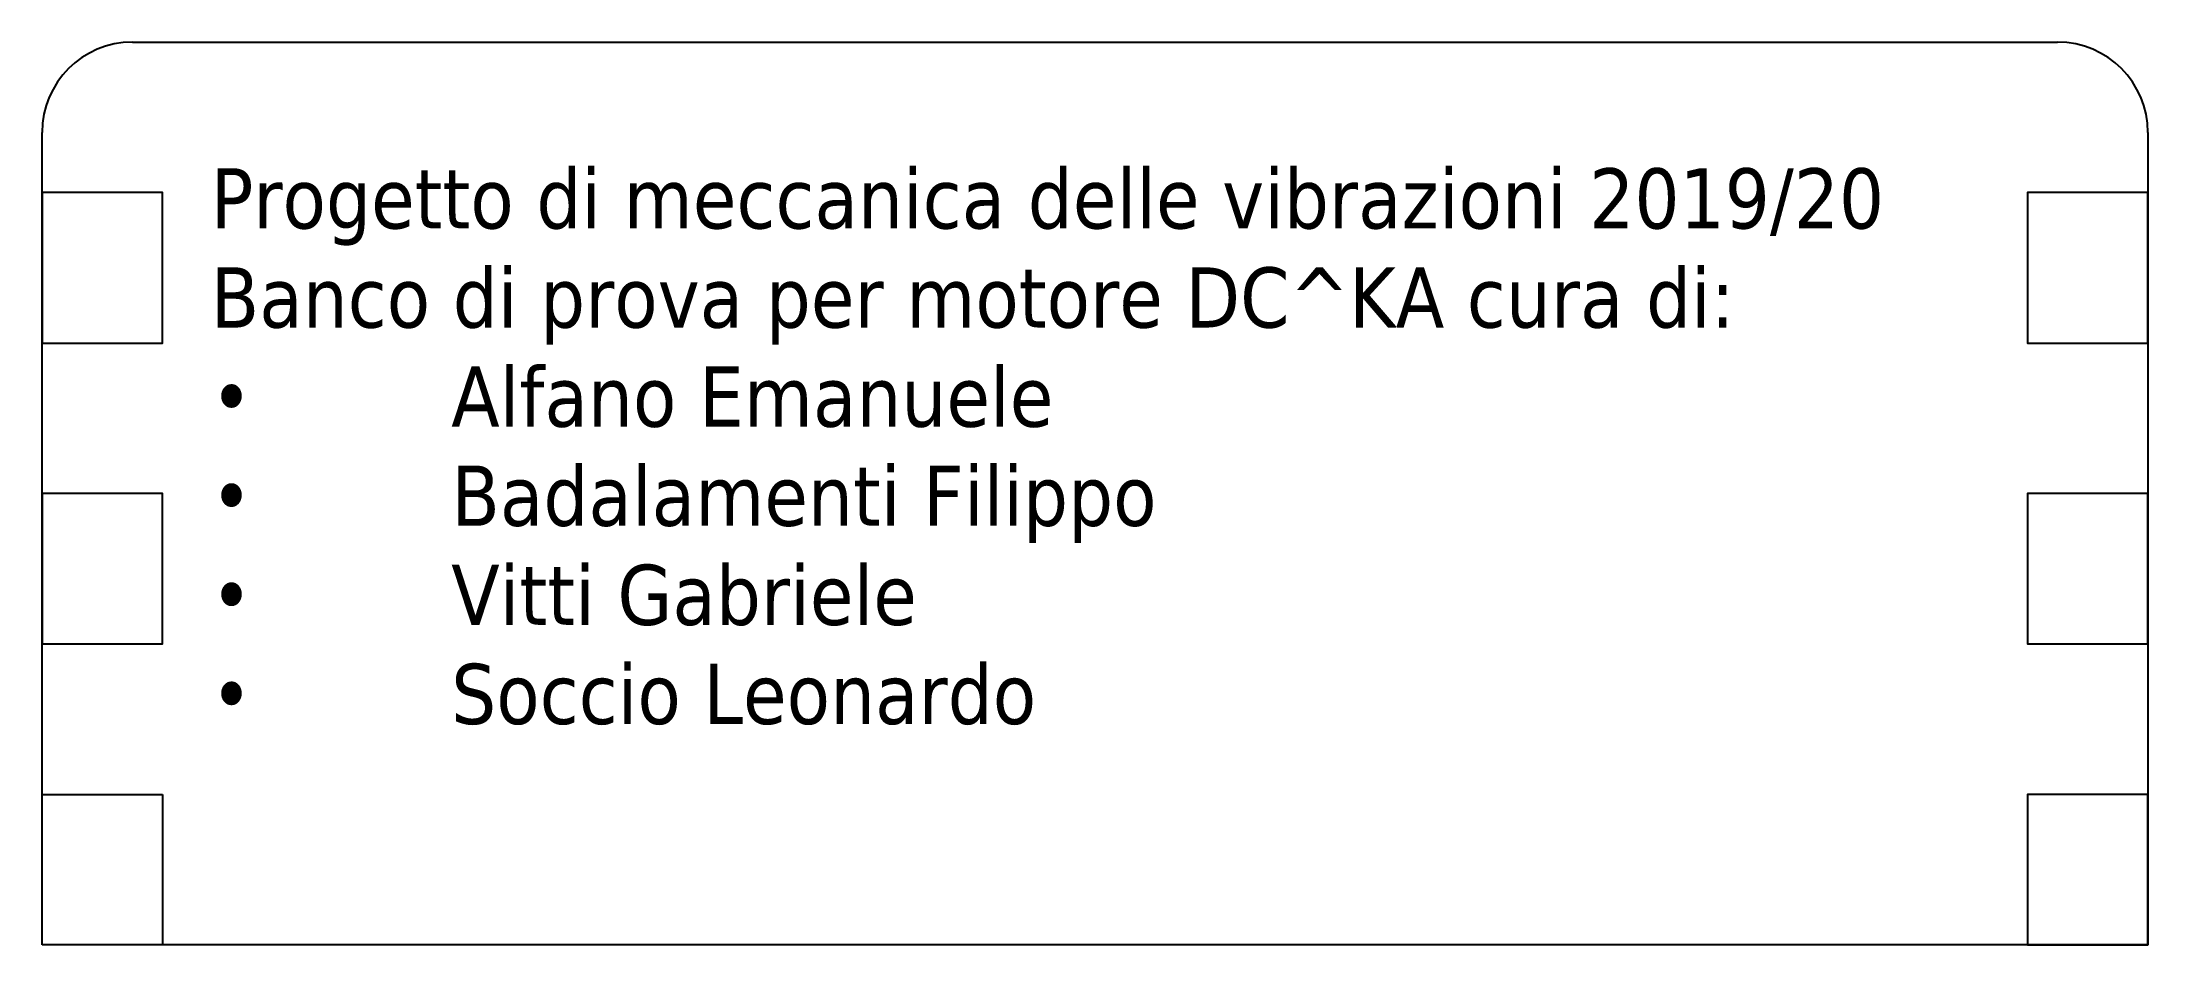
# Model space of a CAD drawing. Header units: millimetres. Extents: x -35 to 35, y -15 to 15.
import ezdxf

# ---------------------------------------------------------------- set-up
doc = ezdxf.new("R2010")
doc.units = ezdxf.units.MM
doc.styles.add('Testo di schizzo (ANSI) - 3DA', font='tahoma.ttf')

msp = doc.modelspace()

# ---------------------------------------------------------------- linework, layer by layer
for p, q in [((-32, 15), (32, 15)), ((-35, -15), (-35, 12)), ((35, 12), (35, -15)), ((-35, -15), (-35, -10)), ((-35, -10), (-31, -10)), ((-31, -10), (-31, -15)), ((-31, -15), (-35, -15)), ((35, -15), (-35, -15))]:
    msp.add_line(p, q)
for points in [[(-35, 10), (-35, 5), (-31, 5), (-31, 10)], [(35, 5), (35, 10), (31, 10), (31, 5)], [(35, -5), (35, 0), (31, 0), (31, -5)], [(-35, 0), (-35, -5), (-31, -5), (-31, 0)], [(31, -15), (35, -15), (35, -10), (31, -10)]]:
    msp.add_lwpolyline(points, close=True)
for centre, start, end in [((-32, 12), 90, 180), ((32, 12), 0, 90)]:
    msp.add_arc(centre, 3, start, end)

# ---------------------------------------------------------------- texts
at = {"color": 7, "insert": (-29.401, 10.808), "char_height": 2, "width": 57.21654, "attachment_point": 1, "line_spacing_factor": 0.987884, "style": 'Testo di schizzo (ANSI) - 3DA'}
msp.add_mtext('\\fTahoma|b0|i0;\\H2.0000;Progetto di meccanica delle vibrazioni 2019/20\\P\\fTahoma|b0|i0;\\H2.0000;Banco di prova per motore DC^KA cura di:\\P\\fTahoma|b0|i0;\\H2.0000;•^I\\fTahoma|b0|i0;\\H2.0000;Alfano Emanuele\\P\\fTahoma|b0|i0;\\H2.0000;•^I\\fTahoma|b0|i0;\\H2.0000;Badalamenti Filippo\\P\\fTahoma|b0|i0;\\H2.0000;•^I\\fTahoma|b0|i0;\\H2.0000;Vitti Gabriele\\P\\fTahoma|b0|i0;\\H2.0000;•^I\\fTahoma|b0|i0;\\H2.0000;Soccio Leonardo', dxfattribs=at)

doc.saveas('drawing.dxf')
